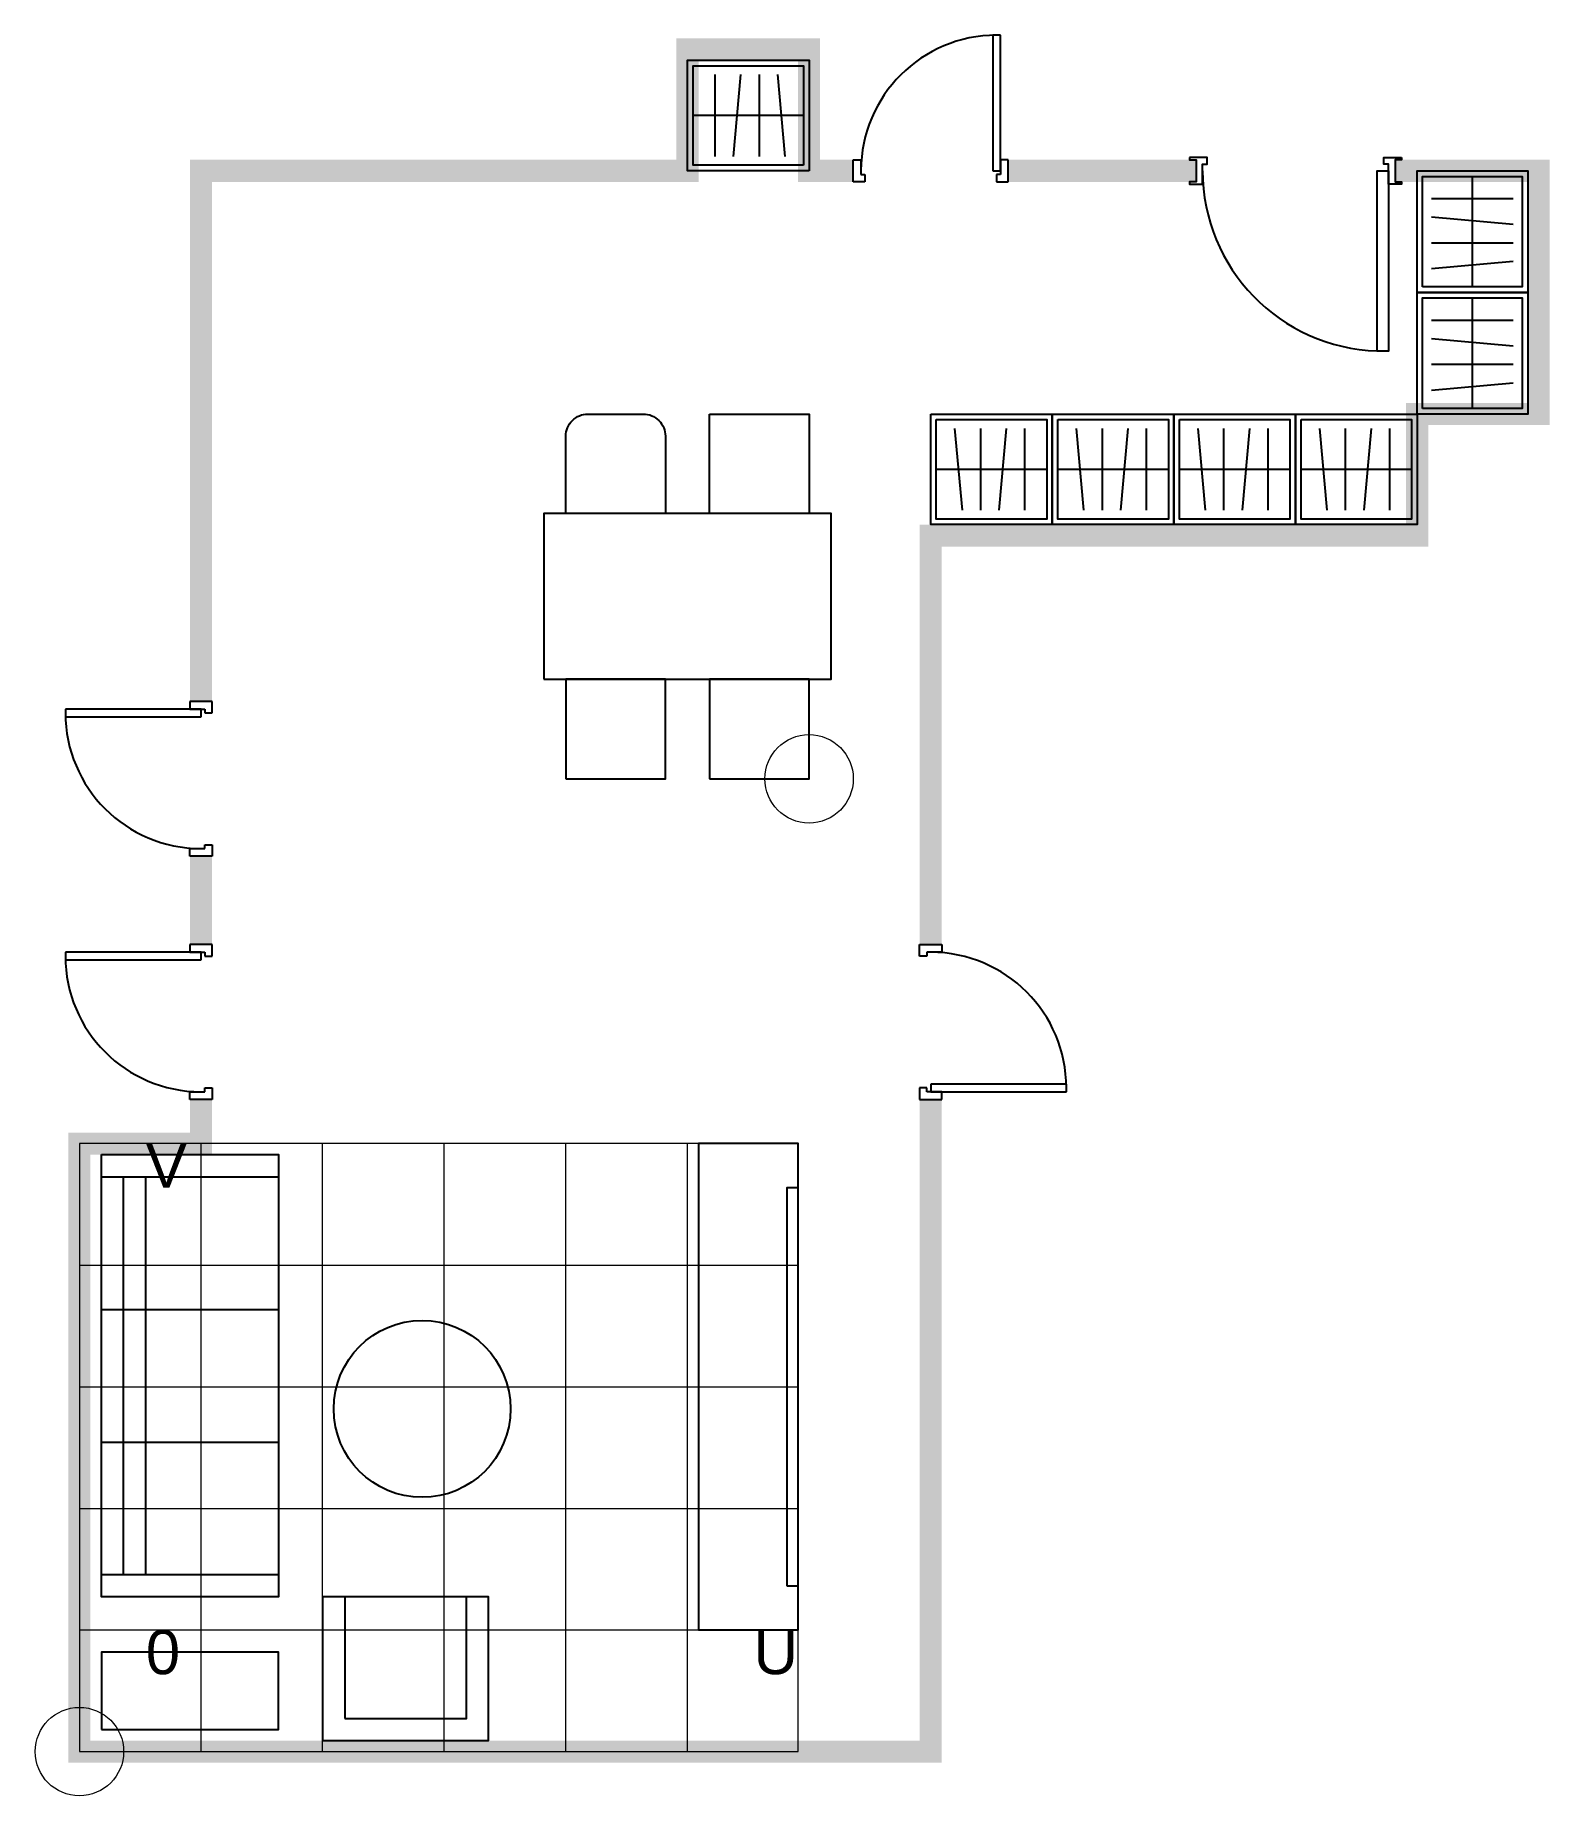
# Model space of a CAD drawing. Header units: millimetres. Extents: x 3650 to 10500, y 2550 to 10513.
import ezdxf

# ---------------------------------------------------------------- set-up
doc = ezdxf.new("R2010")
doc.units = ezdxf.units.MM
doc.layers.add('helper', color=30, linetype='Continuous', lineweight=5)
doc.styles.get("Standard").update_dxf_attribs({"font": 'arial.ttf'})

# ---------------------------------------------------------------- blocks, each defined once
blk = doc.blocks.new('Door_Wide')
blk.add_line((100, 50), (100, -50))
for points in [[(70, 60), (70, 50), (100, 50), (100, -50), (70, -50), (70, -60), (130, -60), (130, -50), (130, 30), (150, 30), (150, 60), (70, 60)], [(1030, 60), (1030, 50), (1000, 50), (1000, -50), (1030, -50), (1030, -60), (970, -60), (970, -50), (970, 30), (950, 30), (950, 60), (1030, 60)]]:
    blk.add_lwpolyline(points)
blk.add_lwpolyline([(970, 0), (970, -815), (920, -815), (920, 0)], close=True)
blk.add_arc((945, 0), 815, 180, 268.24219)
for points in [[(0, 50), (0, -50), (100, 50), (100, -50)], [(1000, 50), (1000, -50), (1100, 50), (1100, -50)]]:
    blk.add_solid(points)
blk = doc.blocks.new('Sitting')
for p, q in [((100, 2600), (900, 2600)), ((200, 800), (200, 2600)), ((300, 800), (300, 2600)), ((900, 2600), (900, 800)), ((100, 2000), (900, 2000)), ((100, 1400), (900, 1400)), ((900, 800), (100, 800))]:
    blk.add_line(p, q)
for points in [[(2800, 550), (3250, 550), (3250, 2750), (2800, 2750)], [(100, 2700), (900, 2700), (900, 700), (100, 700)], [(3200, 750), (3250, 750), (3250, 2550), (3200, 2550)], [(1100, 50), (1850, 50), (1850, 700), (1100, 700)], [(1200, 150), (1750, 150), (1750, 700), (1200, 700)], [(100, 100), (900, 100), (900, 450), (100, 450)]]:
    blk.add_lwpolyline(points, close=True)
blk.add_circle((1550, 1550), 400)
at = {"layer": 'helper'}
for p, q in [((3250, 2750), (0, 2750)), ((0, 2750), (0, 0)), ((550, 0), (550, 2750)), ((1100, 0), (1100, 2750)), ((1650, 0), (1650, 2750)), ((2200, 0), (2200, 2750)), ((2750, 0), (2750, 2750)), ((3250, 0), (3250, 2750)), ((0, 2200), (3250, 2200)), ((0, 1650), (3250, 1650)), ((0, 1100), (3250, 1100)), ((0, 550), (3250, 550)), ((0, 0), (3250, 0))]:
    blk.add_line(p, q, dxfattribs=at)
blk.add_lwpolyline([(0, 0, 0, 0, 0), (2629.1, 1459.5, 200, 0, 0), (2803.9, 1556.6, 0, 0, 0)], format="xyseb", dxfattribs=at)
blk.add_circle((0, 0), 200, dxfattribs=at)
at = {"layer": 'helper', "char_height": 200}
for s, insert, attachment_point in [('V', (300, 2750), 1), ('0', (300, 550), 1), ('U', (3250, 550), 3)]:
    blk.add_mtext_dynamic_manual_height_columns(s, width=550, gutter_width=12.5, heights=[0], dxfattribs=dict(at, insert=insert, attachment_point=attachment_point))
blk = doc.blocks.new('Dining')
blk.add_lwpolyline([(100, 0), (350, 0, -0.414214), (450, -100), (450, -450), (0, -450), (0, -100, -0.414214)], format="xyb", close=True)
for points in [[(650, 0), (1100, 0), (1100, -450), (650, -450)], [(-100, -1200), (1200, -1200), (1200, -450), (-100, -450)], [(0, -1650), (450, -1650), (450, -1200), (0, -1200)], [(650, -1650), (1100, -1650), (1100, -1200), (650, -1200)]]:
    blk.add_lwpolyline(points, close=True)
at = {"layer": 'helper'}
blk.add_lwpolyline([(1100, -1650, 0, 0, 0), (510.2, -302.1, 200, 0, 0), (430.1, -118.8, 0, 0, 0)], format="xyseb", dxfattribs=at)
blk.add_circle((1100, -1650), 200, dxfattribs=at)
blk = doc.blocks.new('robe')
at = {"true_color": 0xffffff}
for p, q in [((250, 25), (250, 525)), ((65, 425), (435, 425)), ((65, 341.7), (435, 308.3)), ((65, 225), (435, 225)), ((65, 108.3), (435, 141.7))]:
    blk.add_line(p, q, dxfattribs=at)
for points in [[(0, 0), (0, 550), (500, 550), (500, 0)], [(25, 25), (25, 525), (475, 525), (475, 25)]]:
    blk.add_lwpolyline(points, close=True, dxfattribs=at)
blk = doc.blocks.new('AllBlock')
for points in [[(6550, 10500), (6550, 10400), (7200, 10500), (7200, 10400)], [(6550, 10500), (6550, 9850), (6650, 10500), (6650, 9850)], [(7100, 10500), (7100, 9850), (7200, 10500), (7200, 9850)], [(4350, 9950), (4350, 9850), (5000, 9950), (5000, 9850)], [(4350, 9950), (4350, 9300), (4450, 9950), (4450, 9300)], [(4900, 9950), (4900, 9850), (5550, 9950), (5550, 9850)], [(5450, 9950), (5450, 9850), (6100, 9950), (6100, 9850)], [(6000, 9950), (6000, 9850), (6650, 9950), (6650, 9850)], [(8200, 9950), (8200, 9850), (8850, 9950), (8850, 9850)], [(9850, 9950), (9850, 9850), (10500, 9950), (10500, 9850)], [(10400, 9950), (10400, 9300), (10500, 9950), (10500, 9300)], [(4350, 9400), (4350, 8750), (4450, 9400), (4450, 8750)], [(10400, 9400), (10400, 8750), (10500, 9400), (10500, 8750)], [(4350, 8850), (4350, 8200), (4450, 8850), (4450, 8200)], [(9850, 8850), (9850, 8750), (10500, 8850), (10500, 8750)], [(9850, 8850), (9850, 8200), (9950, 8850), (9950, 8200)], [(4350, 8300), (4350, 7650), (4450, 8300), (4450, 7650)], [(7650, 8300), (7650, 8200), (8300, 8300), (8300, 8200)], [(7650, 8300), (7650, 7650), (7750, 8300), (7750, 7650)], [(8200, 8300), (8200, 8200), (8850, 8300), (8850, 8200)], [(8750, 8300), (8750, 8200), (9400, 8300), (9400, 8200)], [(9300, 8300), (9300, 8200), (9950, 8300), (9950, 8200)], [(7650, 7750), (7650, 7100), (7750, 7750), (7750, 7100)], [(7650, 7200), (7650, 6550), (7750, 7200), (7750, 6550)], [(3800, 5550), (3800, 5450), (4450, 5550), (4450, 5450)], [(3800, 5550), (3800, 4900), (3900, 5550), (3900, 4900)], [(7650, 5550), (7650, 4900), (7750, 5550), (7750, 4900)], [(3800, 5000), (3800, 4350), (3900, 5000), (3900, 4350)], [(7650, 5000), (7650, 4350), (7750, 5000), (7750, 4350)], [(3800, 4450), (3800, 3800), (3900, 4450), (3900, 3800)], [(7650, 4450), (7650, 3800), (7750, 4450), (7750, 3800)], [(3800, 3900), (3800, 3250), (3900, 3900), (3900, 3250)], [(7650, 3900), (7650, 3250), (7750, 3900), (7750, 3250)], [(3800, 3350), (3800, 2700), (3900, 3350), (3900, 2700)], [(7650, 3350), (7650, 2700), (7750, 3350), (7750, 2700)], [(3800, 2800), (3800, 2700), (4450, 2800), (4450, 2700)], [(4350, 2800), (4350, 2700), (5000, 2800), (5000, 2700)], [(4900, 2800), (4900, 2700), (5550, 2800), (5550, 2700)], [(5450, 2800), (5450, 2700), (6100, 2800), (6100, 2700)], [(6000, 2800), (6000, 2700), (6650, 2800), (6650, 2700)], [(6550, 2800), (6550, 2700), (7200, 2800), (7200, 2700)], [(7100, 2800), (7100, 2700), (7750, 2800), (7750, 2700)]]:
    blk.add_solid(points)
for p, rotation in [((7150, 9900), 90), ((7700, 8800), 270), ((8250, 8800), 270), ((8800, 8800), 270), ((9350, 8800), 270)]:
    blk.add_blockref('robe', p, dxfattribs=dict(rotation=rotation))
for name, p in [('Door_Wide', (8800, 9900)), ('robe', (9900, 9350)), ('robe', (9900, 8800)), ('Dining', (6050, 8800)), ('Sitting', (3850, 2750))]:
    blk.add_blockref(name, p)
blk = doc.blocks.new('Door_Narrow')
at = {"color": 7}
for p, q in [((0, -234.6), (-613.5, -234.6)), ((-613.5, -234.6), (-613.5, -269.2)), ((-50, -200), (-50, -234.6)), ((50, -200), (-50, -200)), ((-50, -200), (-50, -234.6)), ((-50, -234.6), (17.3, -234.6)), ((-50, -234.6), (17.3, -234.6)), ((0, -269.2), (0, -234.6)), ((17.3, -234.6), (17.3, -251.9)), ((17.3, -234.6), (17.3, -251.9)), ((50, -251.9), (50, -200)), ((50, -251.9), (50, -200)), ((-613.5, -269.2), (0, -269.2)), ((17.3, -251.9), (50, -251.9)), ((17.3, -251.9), (50, -251.9)), ((-50, -900), (-50, -865.4)), ((-50, -865.4), (17.3, -865.4)), ((17.3, -865.4), (17.3, -848.1)), ((17.3, -848.1), (50, -848.1)), ((50, -848.1), (50, -900)), ((50, -900), (-50, -900))]:
    blk.add_line(p, q, dxfattribs=at)
blk.add_arc((0, -251.9), 613.5, 180, 269.9, dxfattribs=at)
for points in [[(50, 0), (-50, 0), (50, -200), (-50, -200)], [(50, -900), (-50, -900), (50, -1100), (-50, -1100)]]:
    blk.add_solid(points, dxfattribs=at)

msp = doc.modelspace()

# ---------------------------------------------------------------- block references
for p, rotation in [((8250, 9900), 270), ((7700, 5500), 180)]:
    msp.add_blockref('Door_Narrow', p, dxfattribs=dict(rotation=rotation))
for name, p in [('AllBlock', (0, 0)), ('Door_Narrow', (4400, 7700)), ('Door_Narrow', (4400, 6600))]:
    msp.add_blockref(name, p)

doc.saveas('drawing.dxf')
